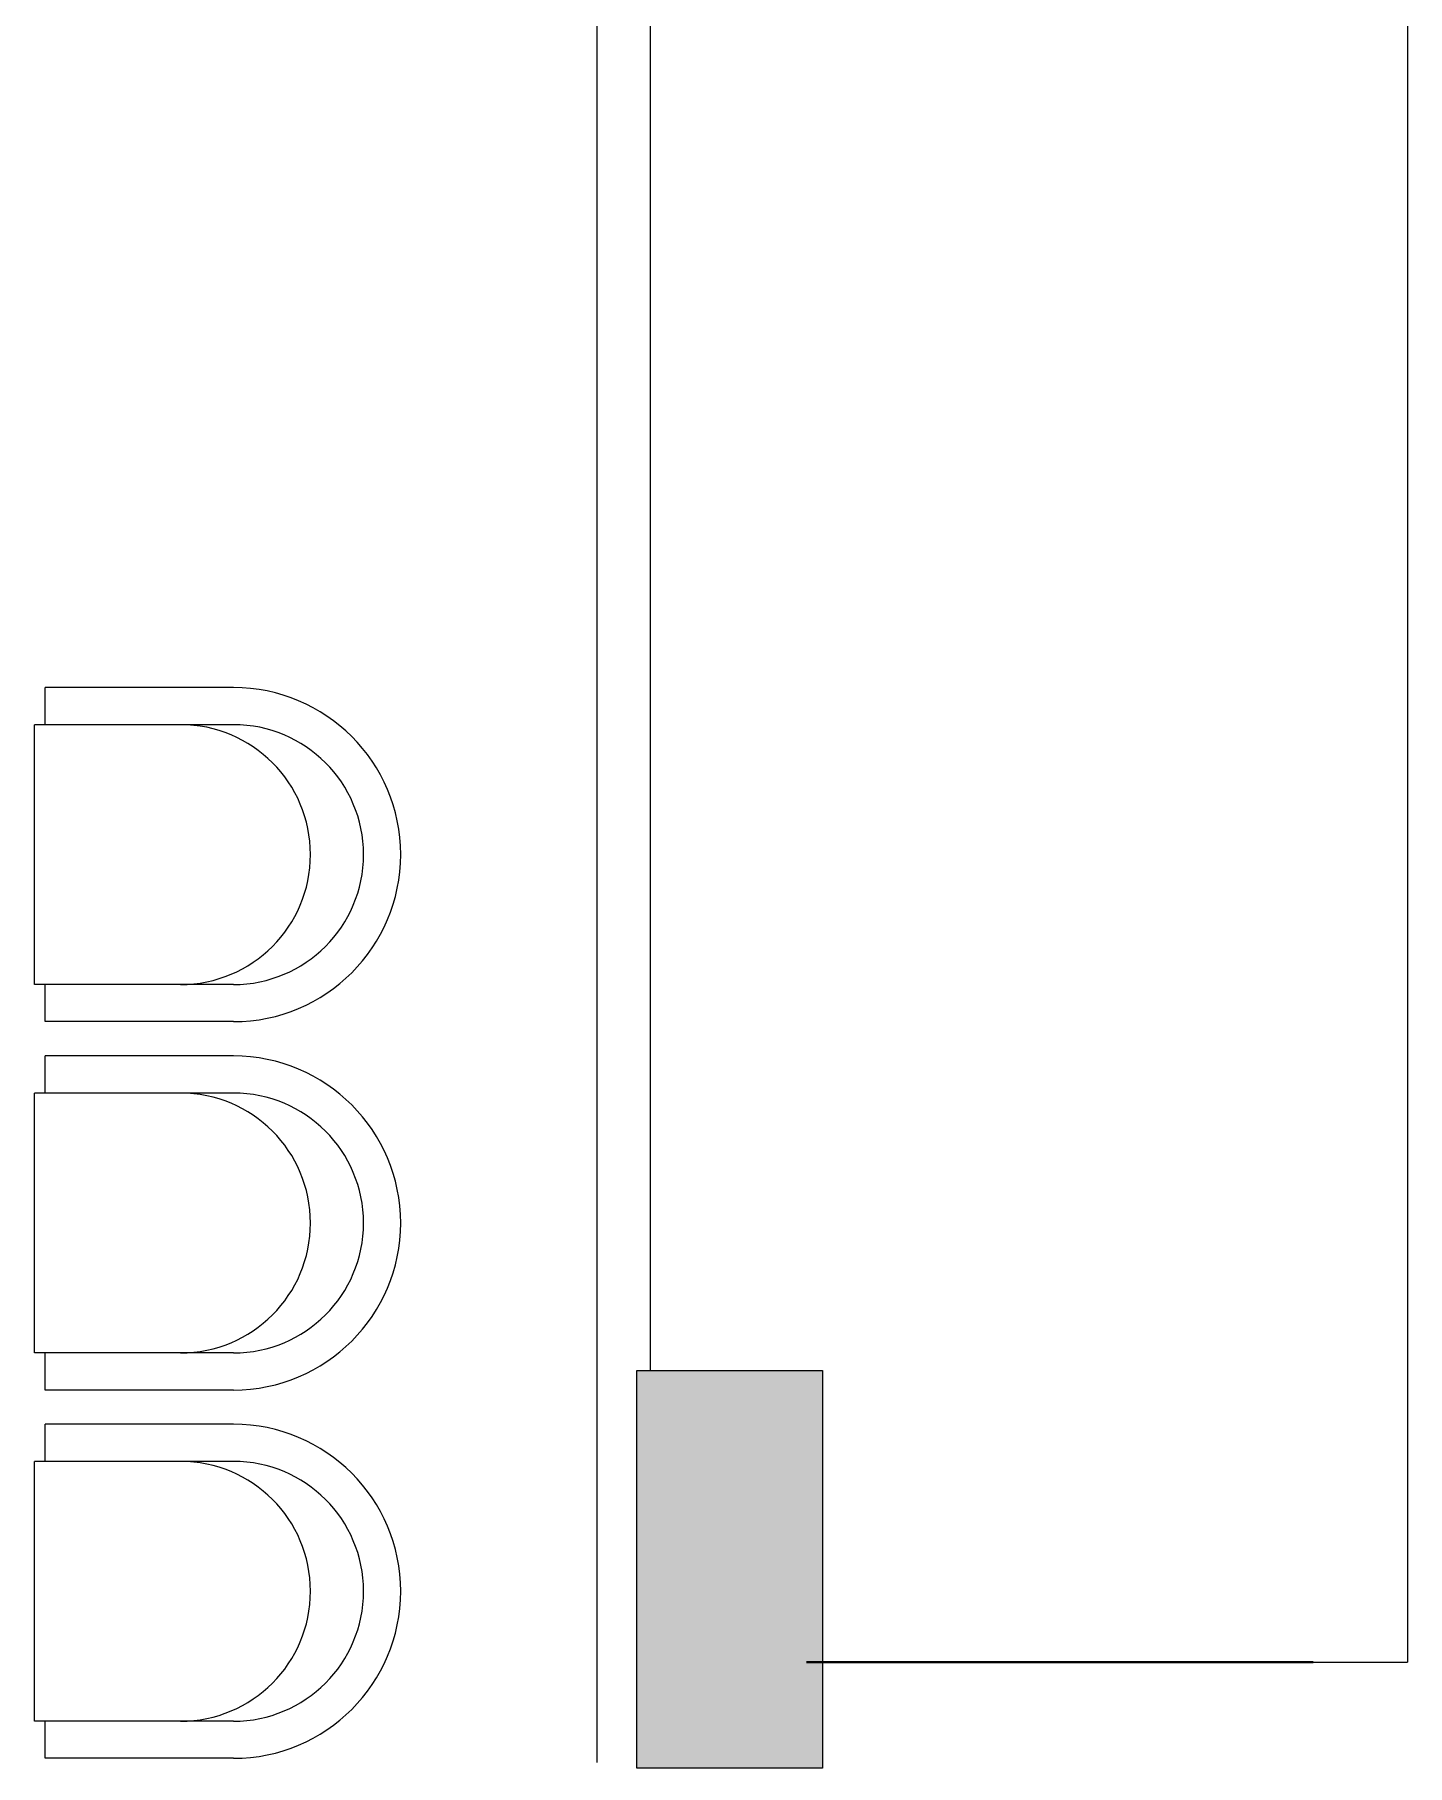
# Model space of a CAD drawing. Header units: inches. Extents: x 150067 to 167379, y -92057 to -49035.
# Drawn here: x 158684.5 to 158943.3, y -51299.7 to -50973.3 of the extents above; entities that cross this region are included whole.
import ezdxf

# ---------------------------------------------------------------- set-up
doc = ezdxf.new("R2010")
doc.units = ezdxf.units.IN
doc.header["$LTSCALE"] = 0.1
doc.header["$MEASUREMENT"] = 0
doc.layers.add('Layer1', color=7, linetype='Continuous')
doc.layers.add('thin ha', color=253, linetype='Continuous', lineweight=5)
doc.layers.add('wall', color=6, linetype='Continuous', lineweight=40)

# ---------------------------------------------------------------- blocks, each defined once
blk = doc.blocks.new('armchair032')
at = {"color": 0}
for p, q in [((-315, 375), (-315, 20)), ((-245, 375), (-245, 0)), ((245, 375), (245, 0)), ((315, 375), (315, 20)), ((-245, 20), (-315, 20)), ((245, 0), (-245, 0)), ((315, 20), (245, 20))]:
    blk.add_line(p, q, dxfattribs=at)
for centre, radius in [((0, 375), 315), ((0, 375), 245), ((0, 275), 245)]:
    blk.add_arc(centre, radius, 0, 180, dxfattribs=at)

msp = doc.modelspace()

# ---------------------------------------------------------------- hatches: boundary and pattern name
at = {"layer": 'thin ha', "linetype": 'Continuous', "lineweight": 20, "ltscale": 0.1}
msp.add_hatch(color=2, dxfattribs=at).paths.add_polyline_path([(158797.98, -51225.23), (158832.98, -51225.23), (158832.98, -51300.23), (158797.98, -51300.23)])

# ---------------------------------------------------------------- linework, layer by layer
at = {"layer": 'Layer1', "color": 6, "linetype": 'Continuous', "ltscale": 0.1}
for p, q in [((158790.48, -50646.89, 23680.86), (158790.48, -51225.23, 23680.86)), ((158800.48, -50646.89, 23680.86), (158800.48, -51225.23, 23680.86)), ((158943.25, -50820.23, 23680.86), (158943.25, -51280.23, 23680.86)), ((158790.48, -51225.23, 23680.86), (158790.48, -51299.18, 23680.86)), ((158925.48, -51280.23, 23680.86), (158943.25, -51280.23, 23680.86))]:
    msp.add_line(p, q, dxfattribs=at)
at = {"layer": 'thin ha', "color": 2, "linetype": 'Continuous', "lineweight": 20, "ltscale": 0.1, "elevation": 23680.86}
msp.add_lwpolyline([(158797.98, -51225.23), (158832.98, -51225.23), (158832.98, -51300.23), (158797.98, -51300.23)], close=True, dxfattribs=at)
at = {"layer": 'wall', "linetype": 'Continuous', "ltscale": 0.1}
msp.add_line((158925.48, -51280.23, 23680.86), (158829.98, -51280.23, 23680.86), dxfattribs=at)
at = {"layer": 'wall', "linetype": 'Continuous', "ltscale": 0.1, "elevation": 23680.86}
msp.add_lwpolyline([(158858.13, -51280.23), (158832.98, -51280.23)], dxfattribs=at)
msp.add_lwpolyline([(158858.13, -51280.23), (158832.98, -51280.23)], dxfattribs=at)

# ---------------------------------------------------------------- block references
at = {"xscale": 0.1, "yscale": 0.1, "zscale": 0.1, "rotation": 270}
for p in [(158684.47, -51127.94, 23680.86), (158684.47, -51197.42, 23680.86), (158684.47, -51266.87, 23680.86)]:
    msp.add_blockref('armchair032', p, dxfattribs=at)

doc.saveas('drawing.dxf')
